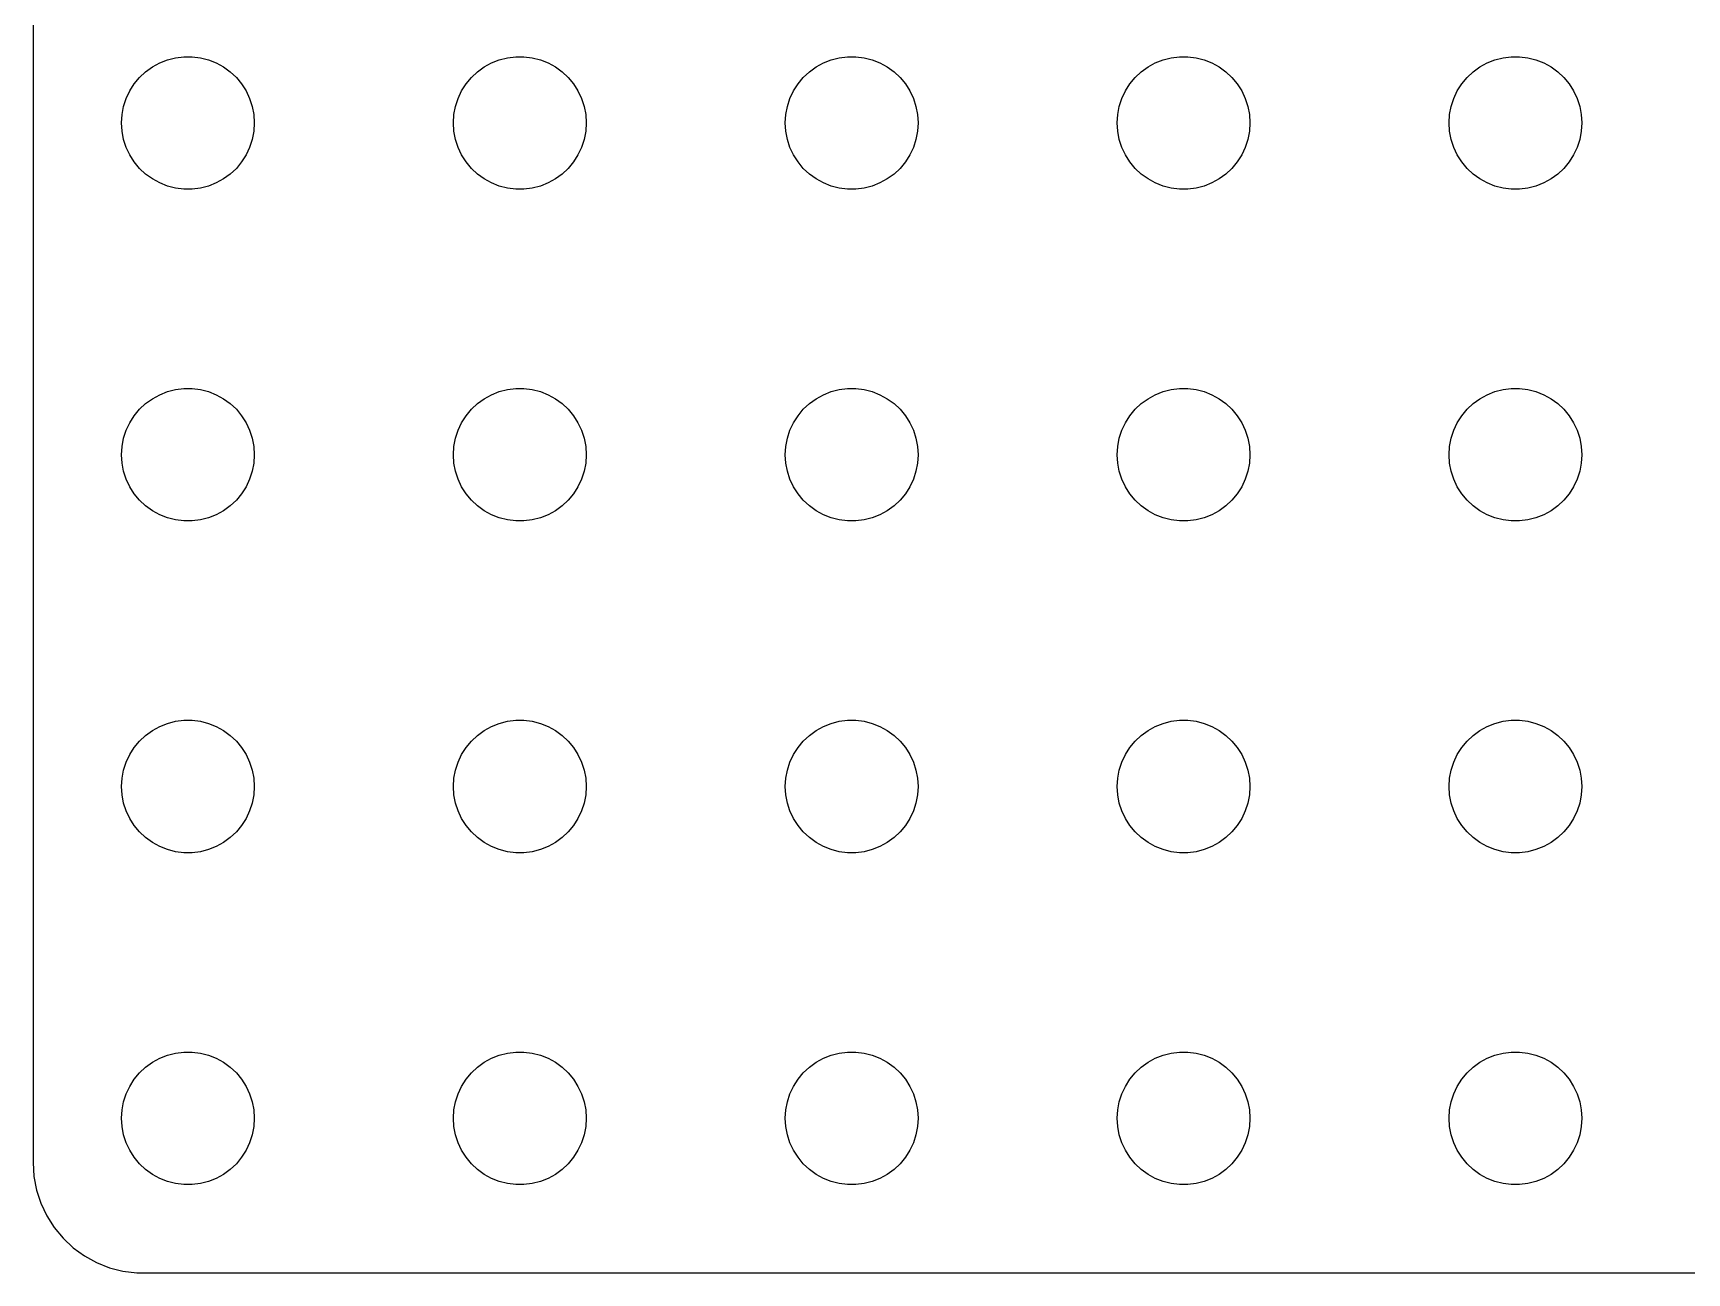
# Model space of a CAD drawing. Header units: metres. Extents: x -150 to 150, y -112 to 112.
# Drawn here: x -149.5 to -74.8, y -112 to -55.9 of the extents above; entities that cross this region are included whole.
import ezdxf

# ---------------------------------------------------------------- set-up
doc = ezdxf.new("R2010")
doc.units = ezdxf.units.M

msp = doc.modelspace()

# ---------------------------------------------------------------- linework, layer by layer
for p, q in [((-149.5, 107), (-149.5, -107)), ((-144.412, -57.6885), (-144.107, -57.467)), ((-144.107, -57.467), (-143.777, -57.2855)), ((-143.777, -57.2855), (-143.427, -57.1468)), ((-143.427, -57.1468), (-143.062, -57.0531)), ((-143.062, -57.0531), (-142.688, -57.0059)), ((-142.688, -57.0059), (-142.312, -57.0059)), ((-142.312, -57.0059), (-141.938, -57.0531)), ((-141.938, -57.0531), (-141.573, -57.1468)), ((-141.573, -57.1468), (-141.223, -57.2855)), ((-141.223, -57.2855), (-140.893, -57.467)), ((-140.893, -57.467), (-140.588, -57.6885)), ((-129.412, -57.6885), (-129.107, -57.467)), ((-129.107, -57.467), (-128.777, -57.2855)), ((-128.777, -57.2855), (-128.427, -57.1468)), ((-128.427, -57.1468), (-128.062, -57.0531)), ((-128.062, -57.0531), (-127.688, -57.0059)), ((-127.688, -57.0059), (-127.312, -57.0059)), ((-127.312, -57.0059), (-126.938, -57.0531)), ((-126.938, -57.0531), (-126.573, -57.1468)), ((-126.573, -57.1468), (-126.223, -57.2855)), ((-126.223, -57.2855), (-125.893, -57.467)), ((-125.893, -57.467), (-125.588, -57.6885)), ((-114.412, -57.6885), (-114.107, -57.467)), ((-114.107, -57.467), (-113.777, -57.2855)), ((-113.777, -57.2855), (-113.427, -57.1468)), ((-113.427, -57.1468), (-113.062, -57.0531)), ((-113.062, -57.0531), (-112.688, -57.0059)), ((-112.688, -57.0059), (-112.312, -57.0059)), ((-112.312, -57.0059), (-111.938, -57.0531)), ((-111.938, -57.0531), (-111.573, -57.1468)), ((-111.573, -57.1468), (-111.223, -57.2855)), ((-111.223, -57.2855), (-110.893, -57.467)), ((-110.893, -57.467), (-110.588, -57.6885)), ((-99.4123, -57.6885), (-99.1075, -57.467)), ((-99.1075, -57.467), (-98.7773, -57.2855)), ((-98.7773, -57.2855), (-98.427, -57.1468)), ((-98.427, -57.1468), (-98.0621, -57.0531)), ((-98.0621, -57.0531), (-97.6884, -57.0059)), ((-97.6884, -57.0059), (-97.3116, -57.0059)), ((-97.3116, -57.0059), (-96.9379, -57.0531)), ((-96.9379, -57.0531), (-96.573, -57.1468)), ((-96.573, -57.1468), (-96.2227, -57.2855)), ((-96.2227, -57.2855), (-95.8925, -57.467)), ((-95.8925, -57.467), (-95.5877, -57.6885)), ((-84.4123, -57.6885), (-84.1075, -57.467)), ((-84.1075, -57.467), (-83.7773, -57.2855)), ((-83.7773, -57.2855), (-83.427, -57.1468)), ((-83.427, -57.1468), (-83.0621, -57.0531)), ((-83.0621, -57.0531), (-82.6884, -57.0059)), ((-82.6884, -57.0059), (-82.3116, -57.0059)), ((-82.3116, -57.0059), (-81.9379, -57.0531)), ((-81.9379, -57.0531), (-81.573, -57.1468)), ((-81.573, -57.1468), (-81.2227, -57.2855)), ((-81.2227, -57.2855), (-80.8925, -57.467)), ((-80.8925, -57.467), (-80.5877, -57.6885)), ((-145.129, -58.5547), (-144.927, -58.2366)), ((-144.927, -58.2366), (-144.687, -57.9464)), ((-144.687, -57.9464), (-144.412, -57.6885)), ((-140.588, -57.6885), (-140.313, -57.9464)), ((-140.313, -57.9464), (-140.073, -58.2366)), ((-140.073, -58.2366), (-139.871, -58.5547)), ((-130.129, -58.5547), (-129.927, -58.2366)), ((-129.927, -58.2366), (-129.687, -57.9464)), ((-129.687, -57.9464), (-129.412, -57.6885)), ((-125.588, -57.6885), (-125.313, -57.9464)), ((-125.313, -57.9464), (-125.073, -58.2366)), ((-125.073, -58.2366), (-124.871, -58.5547)), ((-115.129, -58.5547), (-114.927, -58.2366)), ((-114.927, -58.2366), (-114.687, -57.9464)), ((-114.687, -57.9464), (-114.412, -57.6885)), ((-110.588, -57.6885), (-110.313, -57.9464)), ((-110.313, -57.9464), (-110.073, -58.2366)), ((-110.073, -58.2366), (-109.871, -58.5547)), ((-100.129, -58.5547), (-99.927, -58.2366)), ((-99.927, -58.2366), (-99.6869, -57.9464)), ((-99.6869, -57.9464), (-99.4123, -57.6885)), ((-95.5877, -57.6885), (-95.3131, -57.9464)), ((-95.3131, -57.9464), (-95.073, -58.2366)), ((-95.073, -58.2366), (-94.8711, -58.5547)), ((-85.1289, -58.5547), (-84.927, -58.2366)), ((-84.927, -58.2366), (-84.6869, -57.9464)), ((-84.6869, -57.9464), (-84.4123, -57.6885)), ((-80.5877, -57.6885), (-80.3131, -57.9464)), ((-80.3131, -57.9464), (-80.073, -58.2366)), ((-80.073, -58.2366), (-79.8711, -58.5547)), ((-145.406, -59.2539), (-145.289, -58.8956)), ((-145.289, -58.8956), (-145.129, -58.5547)), ((-139.871, -58.5547), (-139.711, -58.8956)), ((-139.711, -58.8956), (-139.594, -59.2539)), ((-130.406, -59.2539), (-130.289, -58.8956)), ((-130.289, -58.8956), (-130.129, -58.5547)), ((-124.871, -58.5547), (-124.711, -58.8956)), ((-124.711, -58.8956), (-124.594, -59.2539)), ((-115.406, -59.2539), (-115.289, -58.8956)), ((-115.289, -58.8956), (-115.129, -58.5547)), ((-109.871, -58.5547), (-109.711, -58.8956)), ((-109.711, -58.8956), (-109.594, -59.2539)), ((-100.406, -59.2539), (-100.289, -58.8956)), ((-100.289, -58.8956), (-100.129, -58.5547)), ((-94.8711, -58.5547), (-94.7107, -58.8956)), ((-94.7107, -58.8956), (-94.5943, -59.2539)), ((-85.4057, -59.2539), (-85.2893, -58.8956)), ((-85.2893, -58.8956), (-85.1289, -58.5547)), ((-79.8711, -58.5547), (-79.7107, -58.8956)), ((-79.7107, -58.8956), (-79.5943, -59.2539)), ((-145.5, -60), (-145.476, -59.624)), ((-145.476, -59.624), (-145.406, -59.2539)), ((-139.594, -59.2539), (-139.524, -59.624)), ((-139.524, -59.624), (-139.5, -60)), ((-130.5, -60), (-130.476, -59.624)), ((-130.476, -59.624), (-130.406, -59.2539)), ((-124.594, -59.2539), (-124.524, -59.624)), ((-124.524, -59.624), (-124.5, -60)), ((-115.5, -60), (-115.476, -59.624)), ((-115.476, -59.624), (-115.406, -59.2539)), ((-109.594, -59.2539), (-109.524, -59.624)), ((-109.524, -59.624), (-109.5, -60)), ((-100.5, -60), (-100.476, -59.624)), ((-100.476, -59.624), (-100.406, -59.2539)), ((-94.5943, -59.2539), (-94.5237, -59.624)), ((-94.5237, -59.624), (-94.5, -60)), ((-85.5, -60), (-85.4763, -59.624)), ((-85.4763, -59.624), (-85.4057, -59.2539)), ((-79.5943, -59.2539), (-79.5237, -59.624)), ((-79.5237, -59.624), (-79.5, -60)), ((-145.476, -60.376), (-145.5, -60)), ((-145.406, -60.7461), (-145.476, -60.376)), ((-139.524, -60.376), (-139.594, -60.7461)), ((-139.5, -60), (-139.524, -60.376)), ((-130.476, -60.376), (-130.5, -60)), ((-130.406, -60.7461), (-130.476, -60.376)), ((-124.524, -60.376), (-124.594, -60.7461)), ((-124.5, -60), (-124.524, -60.376)), ((-115.476, -60.376), (-115.5, -60)), ((-115.406, -60.7461), (-115.476, -60.376)), ((-109.524, -60.376), (-109.594, -60.7461)), ((-109.5, -60), (-109.524, -60.376)), ((-100.476, -60.376), (-100.5, -60)), ((-100.406, -60.7461), (-100.476, -60.376)), ((-94.5237, -60.376), (-94.5943, -60.7461)), ((-94.5, -60), (-94.5237, -60.376)), ((-85.4763, -60.376), (-85.5, -60)), ((-85.4057, -60.7461), (-85.4763, -60.376)), ((-79.5237, -60.376), (-79.5943, -60.7461)), ((-79.5, -60), (-79.5237, -60.376)), ((-145.289, -61.1044), (-145.406, -60.7461)), ((-145.129, -61.4453), (-145.289, -61.1044)), ((-139.711, -61.1044), (-139.871, -61.4453)), ((-139.594, -60.7461), (-139.711, -61.1044)), ((-130.289, -61.1044), (-130.406, -60.7461)), ((-130.129, -61.4453), (-130.289, -61.1044)), ((-124.711, -61.1044), (-124.871, -61.4453)), ((-124.594, -60.7461), (-124.711, -61.1044)), ((-115.289, -61.1044), (-115.406, -60.7461)), ((-115.129, -61.4453), (-115.289, -61.1044)), ((-109.711, -61.1044), (-109.871, -61.4453)), ((-109.594, -60.7461), (-109.711, -61.1044)), ((-100.289, -61.1044), (-100.406, -60.7461)), ((-100.129, -61.4453), (-100.289, -61.1044)), ((-94.7107, -61.1044), (-94.8711, -61.4453)), ((-94.5943, -60.7461), (-94.7107, -61.1044)), ((-85.2893, -61.1044), (-85.4057, -60.7461)), ((-85.1289, -61.4453), (-85.2893, -61.1044)), ((-79.7107, -61.1044), (-79.8711, -61.4453)), ((-79.5943, -60.7461), (-79.7107, -61.1044)), ((-144.927, -61.7634), (-145.129, -61.4453)), ((-144.687, -62.0536), (-144.927, -61.7634)), ((-140.073, -61.7634), (-140.313, -62.0536)), ((-139.871, -61.4453), (-140.073, -61.7634)), ((-129.927, -61.7634), (-130.129, -61.4453)), ((-129.687, -62.0536), (-129.927, -61.7634)), ((-125.073, -61.7634), (-125.313, -62.0536)), ((-124.871, -61.4453), (-125.073, -61.7634)), ((-114.927, -61.7634), (-115.129, -61.4453)), ((-114.687, -62.0536), (-114.927, -61.7634)), ((-110.073, -61.7634), (-110.313, -62.0536)), ((-109.871, -61.4453), (-110.073, -61.7634)), ((-99.927, -61.7634), (-100.129, -61.4453)), ((-99.6869, -62.0536), (-99.927, -61.7634)), ((-95.073, -61.7634), (-95.3131, -62.0536)), ((-94.8711, -61.4453), (-95.073, -61.7634)), ((-84.927, -61.7634), (-85.1289, -61.4453)), ((-84.6869, -62.0536), (-84.927, -61.7634)), ((-80.073, -61.7634), (-80.3131, -62.0536)), ((-79.8711, -61.4453), (-80.073, -61.7634)), ((-144.412, -62.3115), (-144.687, -62.0536)), ((-144.107, -62.533), (-144.412, -62.3115)), ((-143.777, -62.7145), (-144.107, -62.533)), ((-143.427, -62.8532), (-143.777, -62.7145)), ((-141.223, -62.7145), (-141.573, -62.8532)), ((-140.893, -62.533), (-141.223, -62.7145)), ((-140.588, -62.3115), (-140.893, -62.533)), ((-140.313, -62.0536), (-140.588, -62.3115)), ((-129.412, -62.3115), (-129.687, -62.0536)), ((-129.107, -62.533), (-129.412, -62.3115)), ((-128.777, -62.7145), (-129.107, -62.533)), ((-128.427, -62.8532), (-128.777, -62.7145)), ((-126.223, -62.7145), (-126.573, -62.8532)), ((-125.893, -62.533), (-126.223, -62.7145)), ((-125.588, -62.3115), (-125.893, -62.533)), ((-125.313, -62.0536), (-125.588, -62.3115)), ((-114.412, -62.3115), (-114.687, -62.0536)), ((-114.107, -62.533), (-114.412, -62.3115)), ((-113.777, -62.7145), (-114.107, -62.533)), ((-113.427, -62.8532), (-113.777, -62.7145)), ((-111.223, -62.7145), (-111.573, -62.8532)), ((-110.893, -62.533), (-111.223, -62.7145)), ((-110.588, -62.3115), (-110.893, -62.533)), ((-110.313, -62.0536), (-110.588, -62.3115)), ((-99.4123, -62.3115), (-99.6869, -62.0536)), ((-99.1075, -62.533), (-99.4123, -62.3115)), ((-98.7773, -62.7145), (-99.1075, -62.533)), ((-98.427, -62.8532), (-98.7773, -62.7145)), ((-96.2227, -62.7145), (-96.573, -62.8532)), ((-95.8925, -62.533), (-96.2227, -62.7145)), ((-95.5877, -62.3115), (-95.8925, -62.533)), ((-95.3131, -62.0536), (-95.5877, -62.3115)), ((-84.4123, -62.3115), (-84.6869, -62.0536)), ((-84.1075, -62.533), (-84.4123, -62.3115)), ((-83.7773, -62.7145), (-84.1075, -62.533)), ((-83.427, -62.8532), (-83.7773, -62.7145)), ((-81.2227, -62.7145), (-81.573, -62.8532)), ((-80.8925, -62.533), (-81.2227, -62.7145)), ((-80.5877, -62.3115), (-80.8925, -62.533)), ((-80.3131, -62.0536), (-80.5877, -62.3115)), ((-143.062, -62.9469), (-143.427, -62.8532)), ((-142.688, -62.9941), (-143.062, -62.9469)), ((-142.312, -62.9941), (-142.688, -62.9941)), ((-141.938, -62.9469), (-142.312, -62.9941)), ((-141.573, -62.8532), (-141.938, -62.9469)), ((-128.062, -62.9469), (-128.427, -62.8532)), ((-127.688, -62.9941), (-128.062, -62.9469)), ((-127.312, -62.9941), (-127.688, -62.9941)), ((-126.938, -62.9469), (-127.312, -62.9941)), ((-126.573, -62.8532), (-126.938, -62.9469)), ((-113.062, -62.9469), (-113.427, -62.8532)), ((-112.688, -62.9941), (-113.062, -62.9469)), ((-112.312, -62.9941), (-112.688, -62.9941)), ((-111.938, -62.9469), (-112.312, -62.9941)), ((-111.573, -62.8532), (-111.938, -62.9469)), ((-98.0621, -62.9469), (-98.427, -62.8532)), ((-97.6884, -62.9941), (-98.0621, -62.9469)), ((-97.3116, -62.9941), (-97.6884, -62.9941)), ((-96.9379, -62.9469), (-97.3116, -62.9941)), ((-96.573, -62.8532), (-96.9379, -62.9469)), ((-83.0621, -62.9469), (-83.427, -62.8532)), ((-82.6884, -62.9941), (-83.0621, -62.9469)), ((-82.3116, -62.9941), (-82.6884, -62.9941)), ((-81.9379, -62.9469), (-82.3116, -62.9941)), ((-81.573, -62.8532), (-81.9379, -62.9469)), ((-144.412, -72.6885), (-144.107, -72.467)), ((-144.107, -72.467), (-143.777, -72.2855)), ((-143.777, -72.2855), (-143.427, -72.1468)), ((-143.427, -72.1468), (-143.062, -72.0531)), ((-143.062, -72.0531), (-142.688, -72.0059)), ((-142.688, -72.0059), (-142.312, -72.0059)), ((-142.312, -72.0059), (-141.938, -72.0531)), ((-141.938, -72.0531), (-141.573, -72.1468)), ((-141.573, -72.1468), (-141.223, -72.2855)), ((-141.223, -72.2855), (-140.893, -72.467)), ((-140.893, -72.467), (-140.588, -72.6885)), ((-129.412, -72.6885), (-129.107, -72.467)), ((-129.107, -72.467), (-128.777, -72.2855)), ((-128.777, -72.2855), (-128.427, -72.1468)), ((-128.427, -72.1468), (-128.062, -72.0531)), ((-128.062, -72.0531), (-127.688, -72.0059)), ((-127.688, -72.0059), (-127.312, -72.0059)), ((-127.312, -72.0059), (-126.938, -72.0531)), ((-126.938, -72.0531), (-126.573, -72.1468)), ((-126.573, -72.1468), (-126.223, -72.2855)), ((-126.223, -72.2855), (-125.893, -72.467)), ((-125.893, -72.467), (-125.588, -72.6885)), ((-114.412, -72.6885), (-114.107, -72.467)), ((-114.107, -72.467), (-113.777, -72.2855)), ((-113.777, -72.2855), (-113.427, -72.1468)), ((-113.427, -72.1468), (-113.062, -72.0531)), ((-113.062, -72.0531), (-112.688, -72.0059)), ((-112.688, -72.0059), (-112.312, -72.0059)), ((-112.312, -72.0059), (-111.938, -72.0531)), ((-111.938, -72.0531), (-111.573, -72.1468)), ((-111.573, -72.1468), (-111.223, -72.2855)), ((-111.223, -72.2855), (-110.893, -72.467)), ((-110.893, -72.467), (-110.588, -72.6885)), ((-99.4123, -72.6885), (-99.1075, -72.467)), ((-99.1075, -72.467), (-98.7773, -72.2855)), ((-98.7773, -72.2855), (-98.427, -72.1468)), ((-98.427, -72.1468), (-98.0621, -72.0531)), ((-98.0621, -72.0531), (-97.6884, -72.0059)), ((-97.6884, -72.0059), (-97.3116, -72.0059)), ((-97.3116, -72.0059), (-96.9379, -72.0531)), ((-96.9379, -72.0531), (-96.573, -72.1468)), ((-96.573, -72.1468), (-96.2227, -72.2855)), ((-96.2227, -72.2855), (-95.8925, -72.467)), ((-95.8925, -72.467), (-95.5877, -72.6885)), ((-84.4123, -72.6885), (-84.1075, -72.467)), ((-84.1075, -72.467), (-83.7773, -72.2855)), ((-83.7773, -72.2855), (-83.427, -72.1468)), ((-83.427, -72.1468), (-83.0621, -72.0531)), ((-83.0621, -72.0531), (-82.6884, -72.0059)), ((-82.6884, -72.0059), (-82.3116, -72.0059)), ((-82.3116, -72.0059), (-81.9379, -72.0531)), ((-81.9379, -72.0531), (-81.573, -72.1468)), ((-81.573, -72.1468), (-81.2227, -72.2855)), ((-81.2227, -72.2855), (-80.8925, -72.467)), ((-80.8925, -72.467), (-80.5877, -72.6885)), ((-145.129, -73.5547), (-144.927, -73.2366)), ((-144.927, -73.2366), (-144.687, -72.9464)), ((-144.687, -72.9464), (-144.412, -72.6885)), ((-140.588, -72.6885), (-140.313, -72.9464)), ((-140.313, -72.9464), (-140.073, -73.2366)), ((-140.073, -73.2366), (-139.871, -73.5547)), ((-130.129, -73.5547), (-129.927, -73.2366)), ((-129.927, -73.2366), (-129.687, -72.9464)), ((-129.687, -72.9464), (-129.412, -72.6885)), ((-125.588, -72.6885), (-125.313, -72.9464)), ((-125.313, -72.9464), (-125.073, -73.2366)), ((-125.073, -73.2366), (-124.871, -73.5547)), ((-115.129, -73.5547), (-114.927, -73.2366)), ((-114.927, -73.2366), (-114.687, -72.9464)), ((-114.687, -72.9464), (-114.412, -72.6885)), ((-110.588, -72.6885), (-110.313, -72.9464)), ((-110.313, -72.9464), (-110.073, -73.2366)), ((-110.073, -73.2366), (-109.871, -73.5547)), ((-100.129, -73.5547), (-99.927, -73.2366)), ((-99.927, -73.2366), (-99.6869, -72.9464)), ((-99.6869, -72.9464), (-99.4123, -72.6885)), ((-95.5877, -72.6885), (-95.3131, -72.9464)), ((-95.3131, -72.9464), (-95.073, -73.2366)), ((-95.073, -73.2366), (-94.8711, -73.5547)), ((-85.1289, -73.5547), (-84.927, -73.2366)), ((-84.927, -73.2366), (-84.6869, -72.9464)), ((-84.6869, -72.9464), (-84.4123, -72.6885)), ((-80.5877, -72.6885), (-80.3131, -72.9464)), ((-80.3131, -72.9464), (-80.073, -73.2366)), ((-80.073, -73.2366), (-79.8711, -73.5547)), ((-145.406, -74.2539), (-145.289, -73.8956)), ((-145.289, -73.8956), (-145.129, -73.5547)), ((-139.871, -73.5547), (-139.711, -73.8956)), ((-139.711, -73.8956), (-139.594, -74.2539)), ((-130.406, -74.2539), (-130.289, -73.8956)), ((-130.289, -73.8956), (-130.129, -73.5547)), ((-124.871, -73.5547), (-124.711, -73.8956)), ((-124.711, -73.8956), (-124.594, -74.2539)), ((-115.406, -74.2539), (-115.289, -73.8956)), ((-115.289, -73.8956), (-115.129, -73.5547)), ((-109.871, -73.5547), (-109.711, -73.8956)), ((-109.711, -73.8956), (-109.594, -74.2539)), ((-100.406, -74.2539), (-100.289, -73.8956)), ((-100.289, -73.8956), (-100.129, -73.5547)), ((-94.8711, -73.5547), (-94.7107, -73.8956)), ((-94.7107, -73.8956), (-94.5943, -74.2539)), ((-85.4057, -74.2539), (-85.2893, -73.8956)), ((-85.2893, -73.8956), (-85.1289, -73.5547)), ((-79.8711, -73.5547), (-79.7107, -73.8956)), ((-79.7107, -73.8956), (-79.5943, -74.2539)), ((-145.5, -75), (-145.476, -74.624)), ((-145.476, -74.624), (-145.406, -74.2539)), ((-139.594, -74.2539), (-139.524, -74.624)), ((-139.524, -74.624), (-139.5, -75)), ((-130.5, -75), (-130.476, -74.624)), ((-130.476, -74.624), (-130.406, -74.2539)), ((-124.594, -74.2539), (-124.524, -74.624)), ((-124.524, -74.624), (-124.5, -75)), ((-115.5, -75), (-115.476, -74.624)), ((-115.476, -74.624), (-115.406, -74.2539)), ((-109.594, -74.2539), (-109.524, -74.624)), ((-109.524, -74.624), (-109.5, -75)), ((-100.5, -75), (-100.476, -74.624)), ((-100.476, -74.624), (-100.406, -74.2539)), ((-94.5943, -74.2539), (-94.5237, -74.624)), ((-94.5237, -74.624), (-94.5, -75)), ((-85.5, -75), (-85.4763, -74.624)), ((-85.4763, -74.624), (-85.4057, -74.2539)), ((-79.5943, -74.2539), (-79.5237, -74.624)), ((-79.5237, -74.624), (-79.5, -75)), ((-145.476, -75.376), (-145.5, -75)), ((-145.406, -75.7461), (-145.476, -75.376)), ((-139.524, -75.376), (-139.594, -75.7461)), ((-139.5, -75), (-139.524, -75.376)), ((-130.476, -75.376), (-130.5, -75)), ((-130.406, -75.7461), (-130.476, -75.376)), ((-124.524, -75.376), (-124.594, -75.7461)), ((-124.5, -75), (-124.524, -75.376)), ((-115.476, -75.376), (-115.5, -75)), ((-115.406, -75.7461), (-115.476, -75.376)), ((-109.524, -75.376), (-109.594, -75.7461)), ((-109.5, -75), (-109.524, -75.376)), ((-100.476, -75.376), (-100.5, -75)), ((-100.406, -75.7461), (-100.476, -75.376)), ((-94.5237, -75.376), (-94.5943, -75.7461)), ((-94.5, -75), (-94.5237, -75.376)), ((-85.4763, -75.376), (-85.5, -75)), ((-85.4057, -75.7461), (-85.4763, -75.376)), ((-79.5237, -75.376), (-79.5943, -75.7461)), ((-79.5, -75), (-79.5237, -75.376)), ((-145.289, -76.1044), (-145.406, -75.7461)), ((-145.129, -76.4453), (-145.289, -76.1044)), ((-139.711, -76.1044), (-139.871, -76.4453)), ((-139.594, -75.7461), (-139.711, -76.1044)), ((-130.289, -76.1044), (-130.406, -75.7461)), ((-130.129, -76.4453), (-130.289, -76.1044)), ((-124.711, -76.1044), (-124.871, -76.4453)), ((-124.594, -75.7461), (-124.711, -76.1044)), ((-115.289, -76.1044), (-115.406, -75.7461)), ((-115.129, -76.4453), (-115.289, -76.1044)), ((-109.711, -76.1044), (-109.871, -76.4453)), ((-109.594, -75.7461), (-109.711, -76.1044)), ((-100.289, -76.1044), (-100.406, -75.7461)), ((-100.129, -76.4453), (-100.289, -76.1044)), ((-94.7107, -76.1044), (-94.8711, -76.4453)), ((-94.5943, -75.7461), (-94.7107, -76.1044)), ((-85.2893, -76.1044), (-85.4057, -75.7461)), ((-85.1289, -76.4453), (-85.2893, -76.1044)), ((-79.7107, -76.1044), (-79.8711, -76.4453)), ((-79.5943, -75.7461), (-79.7107, -76.1044)), ((-144.927, -76.7634), (-145.129, -76.4453)), ((-144.687, -77.0536), (-144.927, -76.7634)), ((-140.073, -76.7634), (-140.313, -77.0536)), ((-139.871, -76.4453), (-140.073, -76.7634)), ((-129.927, -76.7634), (-130.129, -76.4453)), ((-129.687, -77.0536), (-129.927, -76.7634)), ((-125.073, -76.7634), (-125.313, -77.0536)), ((-124.871, -76.4453), (-125.073, -76.7634)), ((-114.927, -76.7634), (-115.129, -76.4453)), ((-114.687, -77.0536), (-114.927, -76.7634)), ((-110.073, -76.7634), (-110.313, -77.0536)), ((-109.871, -76.4453), (-110.073, -76.7634)), ((-99.927, -76.7634), (-100.129, -76.4453)), ((-99.6869, -77.0536), (-99.927, -76.7634)), ((-95.073, -76.7634), (-95.3131, -77.0536)), ((-94.8711, -76.4453), (-95.073, -76.7634)), ((-84.927, -76.7634), (-85.1289, -76.4453)), ((-84.6869, -77.0536), (-84.927, -76.7634)), ((-80.073, -76.7634), (-80.3131, -77.0536)), ((-79.8711, -76.4453), (-80.073, -76.7634)), ((-144.412, -77.3115), (-144.687, -77.0536)), ((-144.107, -77.533), (-144.412, -77.3115)), ((-143.777, -77.7145), (-144.107, -77.533)), ((-143.427, -77.8532), (-143.777, -77.7145)), ((-141.223, -77.7145), (-141.573, -77.8532)), ((-140.893, -77.533), (-141.223, -77.7145)), ((-140.588, -77.3115), (-140.893, -77.533)), ((-140.313, -77.0536), (-140.588, -77.3115)), ((-129.412, -77.3115), (-129.687, -77.0536)), ((-129.107, -77.533), (-129.412, -77.3115)), ((-128.777, -77.7145), (-129.107, -77.533)), ((-128.427, -77.8532), (-128.777, -77.7145)), ((-126.223, -77.7145), (-126.573, -77.8532)), ((-125.893, -77.533), (-126.223, -77.7145)), ((-125.588, -77.3115), (-125.893, -77.533)), ((-125.313, -77.0536), (-125.588, -77.3115)), ((-114.412, -77.3115), (-114.687, -77.0536)), ((-114.107, -77.533), (-114.412, -77.3115)), ((-113.777, -77.7145), (-114.107, -77.533)), ((-113.427, -77.8532), (-113.777, -77.7145)), ((-111.223, -77.7145), (-111.573, -77.8532)), ((-110.893, -77.533), (-111.223, -77.7145)), ((-110.588, -77.3115), (-110.893, -77.533)), ((-110.313, -77.0536), (-110.588, -77.3115)), ((-99.4123, -77.3115), (-99.6869, -77.0536)), ((-99.1075, -77.533), (-99.4123, -77.3115)), ((-98.7773, -77.7145), (-99.1075, -77.533)), ((-98.427, -77.8532), (-98.7773, -77.7145)), ((-96.2227, -77.7145), (-96.573, -77.8532)), ((-95.8925, -77.533), (-96.2227, -77.7145)), ((-95.5877, -77.3115), (-95.8925, -77.533)), ((-95.3131, -77.0536), (-95.5877, -77.3115)), ((-84.4123, -77.3115), (-84.6869, -77.0536)), ((-84.1075, -77.533), (-84.4123, -77.3115)), ((-83.7773, -77.7145), (-84.1075, -77.533)), ((-83.427, -77.8532), (-83.7773, -77.7145)), ((-81.2227, -77.7145), (-81.573, -77.8532)), ((-80.8925, -77.533), (-81.2227, -77.7145)), ((-80.5877, -77.3115), (-80.8925, -77.533)), ((-80.3131, -77.0536), (-80.5877, -77.3115)), ((-143.062, -77.9469), (-143.427, -77.8532)), ((-142.688, -77.9941), (-143.062, -77.9469)), ((-142.312, -77.9941), (-142.688, -77.9941)), ((-141.938, -77.9469), (-142.312, -77.9941)), ((-141.573, -77.8532), (-141.938, -77.9469)), ((-128.062, -77.9469), (-128.427, -77.8532)), ((-127.688, -77.9941), (-128.062, -77.9469)), ((-127.312, -77.9941), (-127.688, -77.9941)), ((-126.938, -77.9469), (-127.312, -77.9941)), ((-126.573, -77.8532), (-126.938, -77.9469)), ((-113.062, -77.9469), (-113.427, -77.8532)), ((-112.688, -77.9941), (-113.062, -77.9469)), ((-112.312, -77.9941), (-112.688, -77.9941)), ((-111.938, -77.9469), (-112.312, -77.9941)), ((-111.573, -77.8532), (-111.938, -77.9469)), ((-98.0621, -77.9469), (-98.427, -77.8532)), ((-97.6884, -77.9941), (-98.0621, -77.9469)), ((-97.3116, -77.9941), (-97.6884, -77.9941)), ((-96.9379, -77.9469), (-97.3116, -77.9941)), ((-96.573, -77.8532), (-96.9379, -77.9469)), ((-83.0621, -77.9469), (-83.427, -77.8532)), ((-82.6884, -77.9941), (-83.0621, -77.9469)), ((-82.3116, -77.9941), (-82.6884, -77.9941)), ((-81.9379, -77.9469), (-82.3116, -77.9941)), ((-81.573, -77.8532), (-81.9379, -77.9469)), ((-144.107, -87.467), (-143.777, -87.2855)), ((-143.777, -87.2855), (-143.427, -87.1468)), ((-143.427, -87.1468), (-143.062, -87.0531)), ((-143.062, -87.0531), (-142.688, -87.0059)), ((-142.688, -87.0059), (-142.312, -87.0059)), ((-142.312, -87.0059), (-141.938, -87.0531)), ((-141.938, -87.0531), (-141.573, -87.1468)), ((-141.573, -87.1468), (-141.223, -87.2855)), ((-141.223, -87.2855), (-140.893, -87.467)), ((-129.107, -87.467), (-128.777, -87.2855)), ((-128.777, -87.2855), (-128.427, -87.1468)), ((-128.427, -87.1468), (-128.062, -87.0531)), ((-128.062, -87.0531), (-127.688, -87.0059)), ((-127.688, -87.0059), (-127.312, -87.0059)), ((-127.312, -87.0059), (-126.938, -87.0531)), ((-126.938, -87.0531), (-126.573, -87.1468)), ((-126.573, -87.1468), (-126.223, -87.2855)), ((-126.223, -87.2855), (-125.893, -87.467)), ((-114.107, -87.467), (-113.777, -87.2855)), ((-113.777, -87.2855), (-113.427, -87.1468)), ((-113.427, -87.1468), (-113.062, -87.0531)), ((-113.062, -87.0531), (-112.688, -87.0059)), ((-112.688, -87.0059), (-112.312, -87.0059)), ((-112.312, -87.0059), (-111.938, -87.0531)), ((-111.938, -87.0531), (-111.573, -87.1468)), ((-111.573, -87.1468), (-111.223, -87.2855)), ((-111.223, -87.2855), (-110.893, -87.467)), ((-99.1075, -87.467), (-98.7773, -87.2855)), ((-98.7773, -87.2855), (-98.427, -87.1468)), ((-98.427, -87.1468), (-98.0621, -87.0531)), ((-98.0621, -87.0531), (-97.6884, -87.0059)), ((-97.6884, -87.0059), (-97.3116, -87.0059)), ((-97.3116, -87.0059), (-96.9379, -87.0531)), ((-96.9379, -87.0531), (-96.573, -87.1468)), ((-96.573, -87.1468), (-96.2227, -87.2855)), ((-96.2227, -87.2855), (-95.8925, -87.467)), ((-84.1075, -87.467), (-83.7773, -87.2855)), ((-83.7773, -87.2855), (-83.427, -87.1468)), ((-83.427, -87.1468), (-83.0621, -87.0531)), ((-83.0621, -87.0531), (-82.6884, -87.0059)), ((-82.6884, -87.0059), (-82.3116, -87.0059)), ((-82.3116, -87.0059), (-81.9379, -87.0531)), ((-81.9379, -87.0531), (-81.573, -87.1468)), ((-81.573, -87.1468), (-81.2227, -87.2855)), ((-81.2227, -87.2855), (-80.8925, -87.467)), ((-144.927, -88.2366), (-144.687, -87.9464)), ((-144.687, -87.9464), (-144.412, -87.6885)), ((-144.412, -87.6885), (-144.107, -87.467)), ((-140.893, -87.467), (-140.588, -87.6885)), ((-140.588, -87.6885), (-140.313, -87.9464)), ((-140.313, -87.9464), (-140.073, -88.2366)), ((-129.927, -88.2366), (-129.687, -87.9464)), ((-129.687, -87.9464), (-129.412, -87.6885)), ((-129.412, -87.6885), (-129.107, -87.467)), ((-125.893, -87.467), (-125.588, -87.6885)), ((-125.588, -87.6885), (-125.313, -87.9464)), ((-125.313, -87.9464), (-125.073, -88.2366)), ((-114.927, -88.2366), (-114.687, -87.9464)), ((-114.687, -87.9464), (-114.412, -87.6885)), ((-114.412, -87.6885), (-114.107, -87.467)), ((-110.893, -87.467), (-110.588, -87.6885)), ((-110.588, -87.6885), (-110.313, -87.9464)), ((-110.313, -87.9464), (-110.073, -88.2366)), ((-99.927, -88.2366), (-99.6869, -87.9464)), ((-99.6869, -87.9464), (-99.4123, -87.6885)), ((-99.4123, -87.6885), (-99.1075, -87.467)), ((-95.8925, -87.467), (-95.5877, -87.6885)), ((-95.5877, -87.6885), (-95.3131, -87.9464)), ((-95.3131, -87.9464), (-95.073, -88.2366)), ((-84.927, -88.2366), (-84.6869, -87.9464)), ((-84.6869, -87.9464), (-84.4123, -87.6885)), ((-84.4123, -87.6885), (-84.1075, -87.467)), ((-80.8925, -87.467), (-80.5877, -87.6885)), ((-80.5877, -87.6885), (-80.3131, -87.9464)), ((-80.3131, -87.9464), (-80.073, -88.2366)), ((-145.406, -89.2539), (-145.289, -88.8956)), ((-145.289, -88.8956), (-145.129, -88.5547)), ((-145.129, -88.5547), (-144.927, -88.2366)), ((-140.073, -88.2366), (-139.871, -88.5547)), ((-139.871, -88.5547), (-139.711, -88.8956)), ((-139.711, -88.8956), (-139.594, -89.2539)), ((-130.406, -89.2539), (-130.289, -88.8956)), ((-130.289, -88.8956), (-130.129, -88.5547)), ((-130.129, -88.5547), (-129.927, -88.2366)), ((-125.073, -88.2366), (-124.871, -88.5547)), ((-124.871, -88.5547), (-124.711, -88.8956)), ((-124.711, -88.8956), (-124.594, -89.2539)), ((-115.406, -89.2539), (-115.289, -88.8956)), ((-115.289, -88.8956), (-115.129, -88.5547)), ((-115.129, -88.5547), (-114.927, -88.2366)), ((-110.073, -88.2366), (-109.871, -88.5547)), ((-109.871, -88.5547), (-109.711, -88.8956)), ((-109.711, -88.8956), (-109.594, -89.2539)), ((-100.406, -89.2539), (-100.289, -88.8956)), ((-100.289, -88.8956), (-100.129, -88.5547)), ((-100.129, -88.5547), (-99.927, -88.2366)), ((-95.073, -88.2366), (-94.8711, -88.5547)), ((-94.8711, -88.5547), (-94.7107, -88.8956)), ((-94.7107, -88.8956), (-94.5943, -89.2539)), ((-85.4057, -89.2539), (-85.2893, -88.8956)), ((-85.2893, -88.8956), (-85.1289, -88.5547)), ((-85.1289, -88.5547), (-84.927, -88.2366)), ((-80.073, -88.2366), (-79.8711, -88.5547)), ((-79.8711, -88.5547), (-79.7107, -88.8956)), ((-79.7107, -88.8956), (-79.5943, -89.2539)), ((-145.5, -90), (-145.476, -89.624)), ((-145.476, -89.624), (-145.406, -89.2539)), ((-139.594, -89.2539), (-139.524, -89.624)), ((-139.524, -89.624), (-139.5, -90)), ((-130.5, -90), (-130.476, -89.624)), ((-130.476, -89.624), (-130.406, -89.2539)), ((-124.594, -89.2539), (-124.524, -89.624)), ((-124.524, -89.624), (-124.5, -90)), ((-115.5, -90), (-115.476, -89.624)), ((-115.476, -89.624), (-115.406, -89.2539)), ((-109.594, -89.2539), (-109.524, -89.624)), ((-109.524, -89.624), (-109.5, -90)), ((-100.5, -90), (-100.476, -89.624)), ((-100.476, -89.624), (-100.406, -89.2539)), ((-94.5943, -89.2539), (-94.5237, -89.624)), ((-94.5237, -89.624), (-94.5, -90)), ((-85.5, -90), (-85.4763, -89.624)), ((-85.4763, -89.624), (-85.4057, -89.2539)), ((-79.5943, -89.2539), (-79.5237, -89.624)), ((-79.5237, -89.624), (-79.5, -90)), ((-145.476, -90.376), (-145.5, -90)), ((-145.406, -90.7461), (-145.476, -90.376)), ((-139.524, -90.376), (-139.594, -90.7461)), ((-139.5, -90), (-139.524, -90.376)), ((-130.476, -90.376), (-130.5, -90)), ((-130.406, -90.7461), (-130.476, -90.376)), ((-124.524, -90.376), (-124.594, -90.7461)), ((-124.5, -90), (-124.524, -90.376)), ((-115.476, -90.376), (-115.5, -90)), ((-115.406, -90.7461), (-115.476, -90.376)), ((-109.524, -90.376), (-109.594, -90.7461)), ((-109.5, -90), (-109.524, -90.376)), ((-100.476, -90.376), (-100.5, -90)), ((-100.406, -90.7461), (-100.476, -90.376)), ((-94.5237, -90.376), (-94.5943, -90.7461)), ((-94.5, -90), (-94.5237, -90.376)), ((-85.4763, -90.376), (-85.5, -90)), ((-85.4057, -90.7461), (-85.4763, -90.376)), ((-79.5237, -90.376), (-79.5943, -90.7461)), ((-79.5, -90), (-79.5237, -90.376)), ((-145.289, -91.1044), (-145.406, -90.7461)), ((-145.129, -91.4453), (-145.289, -91.1044)), ((-139.711, -91.1044), (-139.871, -91.4453)), ((-139.594, -90.7461), (-139.711, -91.1044)), ((-130.289, -91.1044), (-130.406, -90.7461)), ((-130.129, -91.4453), (-130.289, -91.1044)), ((-124.711, -91.1044), (-124.871, -91.4453)), ((-124.594, -90.7461), (-124.711, -91.1044)), ((-115.289, -91.1044), (-115.406, -90.7461)), ((-115.129, -91.4453), (-115.289, -91.1044)), ((-109.711, -91.1044), (-109.871, -91.4453)), ((-109.594, -90.7461), (-109.711, -91.1044)), ((-100.289, -91.1044), (-100.406, -90.7461)), ((-100.129, -91.4453), (-100.289, -91.1044)), ((-94.7107, -91.1044), (-94.8711, -91.4453)), ((-94.5943, -90.7461), (-94.7107, -91.1044)), ((-85.2893, -91.1044), (-85.4057, -90.7461)), ((-85.1289, -91.4453), (-85.2893, -91.1044)), ((-79.7107, -91.1044), (-79.8711, -91.4453)), ((-79.5943, -90.7461), (-79.7107, -91.1044)), ((-144.927, -91.7634), (-145.129, -91.4453)), ((-144.687, -92.0536), (-144.927, -91.7634)), ((-140.073, -91.7634), (-140.313, -92.0536)), ((-139.871, -91.4453), (-140.073, -91.7634)), ((-129.927, -91.7634), (-130.129, -91.4453)), ((-129.687, -92.0536), (-129.927, -91.7634)), ((-125.073, -91.7634), (-125.313, -92.0536)), ((-124.871, -91.4453), (-125.073, -91.7634)), ((-114.927, -91.7634), (-115.129, -91.4453)), ((-114.687, -92.0536), (-114.927, -91.7634)), ((-110.073, -91.7634), (-110.313, -92.0536)), ((-109.871, -91.4453), (-110.073, -91.7634)), ((-99.927, -91.7634), (-100.129, -91.4453)), ((-99.6869, -92.0536), (-99.927, -91.7634)), ((-95.073, -91.7634), (-95.3131, -92.0536)), ((-94.8711, -91.4453), (-95.073, -91.7634)), ((-84.927, -91.7634), (-85.1289, -91.4453)), ((-84.6869, -92.0536), (-84.927, -91.7634)), ((-80.073, -91.7634), (-80.3131, -92.0536)), ((-79.8711, -91.4453), (-80.073, -91.7634)), ((-144.412, -92.3115), (-144.687, -92.0536)), ((-144.107, -92.533), (-144.412, -92.3115)), ((-143.777, -92.7145), (-144.107, -92.533)), ((-140.893, -92.533), (-141.223, -92.7145)), ((-140.588, -92.3115), (-140.893, -92.533)), ((-140.313, -92.0536), (-140.588, -92.3115)), ((-129.412, -92.3115), (-129.687, -92.0536)), ((-129.107, -92.533), (-129.412, -92.3115)), ((-128.777, -92.7145), (-129.107, -92.533)), ((-125.893, -92.533), (-126.223, -92.7145)), ((-125.588, -92.3115), (-125.893, -92.533)), ((-125.313, -92.0536), (-125.588, -92.3115)), ((-114.412, -92.3115), (-114.687, -92.0536)), ((-114.107, -92.533), (-114.412, -92.3115)), ((-113.777, -92.7145), (-114.107, -92.533)), ((-110.893, -92.533), (-111.223, -92.7145)), ((-110.588, -92.3115), (-110.893, -92.533)), ((-110.313, -92.0536), (-110.588, -92.3115)), ((-99.4123, -92.3115), (-99.6869, -92.0536)), ((-99.1075, -92.533), (-99.4123, -92.3115)), ((-98.7773, -92.7145), (-99.1075, -92.533)), ((-95.8925, -92.533), (-96.2227, -92.7145)), ((-95.5877, -92.3115), (-95.8925, -92.533)), ((-95.3131, -92.0536), (-95.5877, -92.3115)), ((-84.4123, -92.3115), (-84.6869, -92.0536)), ((-84.1075, -92.533), (-84.4123, -92.3115)), ((-83.7773, -92.7145), (-84.1075, -92.533)), ((-80.8925, -92.533), (-81.2227, -92.7145)), ((-80.5877, -92.3115), (-80.8925, -92.533)), ((-80.3131, -92.0536), (-80.5877, -92.3115)), ((-143.427, -92.8532), (-143.777, -92.7145)), ((-143.062, -92.9469), (-143.427, -92.8532)), ((-142.688, -92.9941), (-143.062, -92.9469)), ((-142.312, -92.9941), (-142.688, -92.9941)), ((-141.938, -92.9469), (-142.312, -92.9941)), ((-141.573, -92.8532), (-141.938, -92.9469)), ((-141.223, -92.7145), (-141.573, -92.8532)), ((-128.427, -92.8532), (-128.777, -92.7145)), ((-128.062, -92.9469), (-128.427, -92.8532)), ((-127.688, -92.9941), (-128.062, -92.9469)), ((-127.312, -92.9941), (-127.688, -92.9941)), ((-126.938, -92.9469), (-127.312, -92.9941)), ((-126.573, -92.8532), (-126.938, -92.9469)), ((-126.223, -92.7145), (-126.573, -92.8532)), ((-113.427, -92.8532), (-113.777, -92.7145)), ((-113.062, -92.9469), (-113.427, -92.8532)), ((-112.688, -92.9941), (-113.062, -92.9469)), ((-112.312, -92.9941), (-112.688, -92.9941)), ((-111.938, -92.9469), (-112.312, -92.9941)), ((-111.573, -92.8532), (-111.938, -92.9469)), ((-111.223, -92.7145), (-111.573, -92.8532)), ((-98.427, -92.8532), (-98.7773, -92.7145)), ((-98.0621, -92.9469), (-98.427, -92.8532)), ((-97.6884, -92.9941), (-98.0621, -92.9469)), ((-97.3116, -92.9941), (-97.6884, -92.9941)), ((-96.9379, -92.9469), (-97.3116, -92.9941)), ((-96.573, -92.8532), (-96.9379, -92.9469)), ((-96.2227, -92.7145), (-96.573, -92.8532)), ((-83.427, -92.8532), (-83.7773, -92.7145)), ((-83.0621, -92.9469), (-83.427, -92.8532)), ((-82.6884, -92.9941), (-83.0621, -92.9469)), ((-82.3116, -92.9941), (-82.6884, -92.9941)), ((-81.9379, -92.9469), (-82.3116, -92.9941)), ((-81.573, -92.8532), (-81.9379, -92.9469)), ((-81.2227, -92.7145), (-81.573, -92.8532)), ((-144.107, -102.467), (-143.777, -102.286)), ((-143.777, -102.286), (-143.427, -102.147)), ((-143.427, -102.147), (-143.062, -102.053)), ((-143.062, -102.053), (-142.688, -102.006)), ((-142.688, -102.006), (-142.312, -102.006)), ((-142.312, -102.006), (-141.938, -102.053)), ((-141.938, -102.053), (-141.573, -102.147)), ((-141.573, -102.147), (-141.223, -102.286)), ((-141.223, -102.286), (-140.893, -102.467)), ((-129.107, -102.467), (-128.777, -102.286)), ((-128.777, -102.286), (-128.427, -102.147)), ((-128.427, -102.147), (-128.062, -102.053)), ((-128.062, -102.053), (-127.688, -102.006)), ((-127.688, -102.006), (-127.312, -102.006)), ((-127.312, -102.006), (-126.938, -102.053)), ((-126.938, -102.053), (-126.573, -102.147)), ((-126.573, -102.147), (-126.223, -102.286)), ((-126.223, -102.286), (-125.893, -102.467)), ((-114.107, -102.467), (-113.777, -102.286)), ((-113.777, -102.286), (-113.427, -102.147)), ((-113.427, -102.147), (-113.062, -102.053)), ((-113.062, -102.053), (-112.688, -102.006)), ((-112.688, -102.006), (-112.312, -102.006)), ((-112.312, -102.006), (-111.938, -102.053)), ((-111.938, -102.053), (-111.573, -102.147)), ((-111.573, -102.147), (-111.223, -102.286)), ((-111.223, -102.286), (-110.893, -102.467)), ((-99.1075, -102.467), (-98.7773, -102.286)), ((-98.7773, -102.286), (-98.427, -102.147)), ((-98.427, -102.147), (-98.0621, -102.053)), ((-98.0621, -102.053), (-97.6884, -102.006)), ((-97.6884, -102.006), (-97.3116, -102.006)), ((-97.3116, -102.006), (-96.9379, -102.053)), ((-96.9379, -102.053), (-96.573, -102.147)), ((-96.573, -102.147), (-96.2227, -102.286)), ((-96.2227, -102.286), (-95.8925, -102.467)), ((-84.1075, -102.467), (-83.7773, -102.286)), ((-83.7773, -102.286), (-83.427, -102.147)), ((-83.427, -102.147), (-83.0621, -102.053)), ((-83.0621, -102.053), (-82.6884, -102.006)), ((-82.6884, -102.006), (-82.3116, -102.006)), ((-82.3116, -102.006), (-81.9379, -102.053)), ((-81.9379, -102.053), (-81.573, -102.147)), ((-81.573, -102.147), (-81.2227, -102.286)), ((-81.2227, -102.286), (-80.8925, -102.467)), ((-144.927, -103.237), (-144.687, -102.946)), ((-144.687, -102.946), (-144.412, -102.688)), ((-144.412, -102.688), (-144.107, -102.467)), ((-140.893, -102.467), (-140.588, -102.688)), ((-140.588, -102.688), (-140.313, -102.946)), ((-140.313, -102.946), (-140.073, -103.237)), ((-129.927, -103.237), (-129.687, -102.946)), ((-129.687, -102.946), (-129.412, -102.688)), ((-129.412, -102.688), (-129.107, -102.467)), ((-125.893, -102.467), (-125.588, -102.688)), ((-125.588, -102.688), (-125.313, -102.946)), ((-125.313, -102.946), (-125.073, -103.237)), ((-114.927, -103.237), (-114.687, -102.946)), ((-114.687, -102.946), (-114.412, -102.688)), ((-114.412, -102.688), (-114.107, -102.467)), ((-110.893, -102.467), (-110.588, -102.688)), ((-110.588, -102.688), (-110.313, -102.946)), ((-110.313, -102.946), (-110.073, -103.237)), ((-99.927, -103.237), (-99.6869, -102.946)), ((-99.6869, -102.946), (-99.4123, -102.688)), ((-99.4123, -102.688), (-99.1075, -102.467)), ((-95.8925, -102.467), (-95.5877, -102.688)), ((-95.5877, -102.688), (-95.3131, -102.946)), ((-95.3131, -102.946), (-95.073, -103.237)), ((-84.927, -103.237), (-84.6869, -102.946)), ((-84.6869, -102.946), (-84.4123, -102.688)), ((-84.4123, -102.688), (-84.1075, -102.467)), ((-80.8925, -102.467), (-80.5877, -102.688)), ((-80.5877, -102.688), (-80.3131, -102.946)), ((-80.3131, -102.946), (-80.073, -103.237)), ((-145.406, -104.254), (-145.289, -103.896)), ((-145.289, -103.896), (-145.129, -103.555)), ((-145.129, -103.555), (-144.927, -103.237)), ((-140.073, -103.237), (-139.871, -103.555)), ((-139.871, -103.555), (-139.711, -103.896)), ((-139.711, -103.896), (-139.594, -104.254)), ((-130.406, -104.254), (-130.289, -103.896)), ((-130.289, -103.896), (-130.129, -103.555)), ((-130.129, -103.555), (-129.927, -103.237)), ((-125.073, -103.237), (-124.871, -103.555)), ((-124.871, -103.555), (-124.711, -103.896)), ((-124.711, -103.896), (-124.594, -104.254)), ((-115.406, -104.254), (-115.289, -103.896)), ((-115.289, -103.896), (-115.129, -103.555)), ((-115.129, -103.555), (-114.927, -103.237)), ((-110.073, -103.237), (-109.871, -103.555)), ((-109.871, -103.555), (-109.711, -103.896)), ((-109.711, -103.896), (-109.594, -104.254)), ((-100.406, -104.254), (-100.289, -103.896)), ((-100.289, -103.896), (-100.129, -103.555)), ((-100.129, -103.555), (-99.927, -103.237)), ((-95.073, -103.237), (-94.8711, -103.555)), ((-94.8711, -103.555), (-94.7107, -103.896)), ((-94.7107, -103.896), (-94.5943, -104.254)), ((-85.4057, -104.254), (-85.2893, -103.896)), ((-85.2893, -103.896), (-85.1289, -103.555)), ((-85.1289, -103.555), (-84.927, -103.237)), ((-80.073, -103.237), (-79.8711, -103.555)), ((-79.8711, -103.555), (-79.7107, -103.896)), ((-79.7107, -103.896), (-79.5943, -104.254)), ((-145.5, -105), (-145.476, -104.624)), ((-145.476, -104.624), (-145.406, -104.254)), ((-139.594, -104.254), (-139.524, -104.624)), ((-139.524, -104.624), (-139.5, -105)), ((-130.5, -105), (-130.476, -104.624)), ((-130.476, -104.624), (-130.406, -104.254)), ((-124.594, -104.254), (-124.524, -104.624)), ((-124.524, -104.624), (-124.5, -105)), ((-115.5, -105), (-115.476, -104.624)), ((-115.476, -104.624), (-115.406, -104.254)), ((-109.594, -104.254), (-109.524, -104.624)), ((-109.524, -104.624), (-109.5, -105)), ((-100.5, -105), (-100.476, -104.624)), ((-100.476, -104.624), (-100.406, -104.254)), ((-94.5943, -104.254), (-94.5237, -104.624)), ((-94.5237, -104.624), (-94.5, -105)), ((-85.5, -105), (-85.4763, -104.624)), ((-85.4763, -104.624), (-85.4057, -104.254)), ((-79.5943, -104.254), (-79.5237, -104.624)), ((-79.5237, -104.624), (-79.5, -105)), ((-145.476, -105.376), (-145.5, -105)), ((-145.406, -105.746), (-145.476, -105.376)), ((-139.524, -105.376), (-139.594, -105.746)), ((-139.5, -105), (-139.524, -105.376)), ((-130.476, -105.376), (-130.5, -105)), ((-130.406, -105.746), (-130.476, -105.376)), ((-124.524, -105.376), (-124.594, -105.746)), ((-124.5, -105), (-124.524, -105.376)), ((-115.476, -105.376), (-115.5, -105)), ((-115.406, -105.746), (-115.476, -105.376)), ((-109.524, -105.376), (-109.594, -105.746)), ((-109.5, -105), (-109.524, -105.376)), ((-100.476, -105.376), (-100.5, -105)), ((-100.406, -105.746), (-100.476, -105.376)), ((-94.5237, -105.376), (-94.5943, -105.746)), ((-94.5, -105), (-94.5237, -105.376)), ((-85.4763, -105.376), (-85.5, -105)), ((-85.4057, -105.746), (-85.4763, -105.376)), ((-79.5237, -105.376), (-79.5943, -105.746)), ((-79.5, -105), (-79.5237, -105.376)), ((-145.289, -106.104), (-145.406, -105.746)), ((-145.129, -106.445), (-145.289, -106.104)), ((-139.711, -106.104), (-139.871, -106.445)), ((-139.594, -105.746), (-139.711, -106.104)), ((-130.289, -106.104), (-130.406, -105.746)), ((-130.129, -106.445), (-130.289, -106.104)), ((-124.711, -106.104), (-124.871, -106.445)), ((-124.594, -105.746), (-124.711, -106.104)), ((-115.289, -106.104), (-115.406, -105.746)), ((-115.129, -106.445), (-115.289, -106.104)), ((-109.711, -106.104), (-109.871, -106.445)), ((-109.594, -105.746), (-109.711, -106.104)), ((-100.289, -106.104), (-100.406, -105.746)), ((-100.129, -106.445), (-100.289, -106.104)), ((-94.7107, -106.104), (-94.8711, -106.445)), ((-94.5943, -105.746), (-94.7107, -106.104)), ((-85.2893, -106.104), (-85.4057, -105.746)), ((-85.1289, -106.445), (-85.2893, -106.104)), ((-79.7107, -106.104), (-79.8711, -106.445)), ((-79.5943, -105.746), (-79.7107, -106.104)), ((-144.927, -106.763), (-145.129, -106.445)), ((-144.687, -107.054), (-144.927, -106.763)), ((-140.073, -106.763), (-140.313, -107.054)), ((-139.871, -106.445), (-140.073, -106.763)), ((-129.927, -106.763), (-130.129, -106.445)), ((-129.687, -107.054), (-129.927, -106.763)), ((-125.073, -106.763), (-125.313, -107.054)), ((-124.871, -106.445), (-125.073, -106.763)), ((-114.927, -106.763), (-115.129, -106.445)), ((-114.687, -107.054), (-114.927, -106.763)), ((-110.073, -106.763), (-110.313, -107.054)), ((-109.871, -106.445), (-110.073, -106.763)), ((-99.927, -106.763), (-100.129, -106.445)), ((-99.6869, -107.054), (-99.927, -106.763)), ((-95.073, -106.763), (-95.3131, -107.054)), ((-94.8711, -106.445), (-95.073, -106.763)), ((-84.927, -106.763), (-85.1289, -106.445)), ((-84.6869, -107.054), (-84.927, -106.763)), ((-80.073, -106.763), (-80.3131, -107.054)), ((-79.8711, -106.445), (-80.073, -106.763)), ((-149.5, -107), (-149.461, -107.627)), ((-149.461, -107.627), (-149.343, -108.243)), ((-144.412, -107.312), (-144.687, -107.054)), ((-144.107, -107.533), (-144.412, -107.312)), ((-143.777, -107.714), (-144.107, -107.533)), ((-140.893, -107.533), (-141.223, -107.714)), ((-140.588, -107.312), (-140.893, -107.533)), ((-140.313, -107.054), (-140.588, -107.312)), ((-129.412, -107.312), (-129.687, -107.054)), ((-129.107, -107.533), (-129.412, -107.312)), ((-128.777, -107.714), (-129.107, -107.533)), ((-125.893, -107.533), (-126.223, -107.714)), ((-125.588, -107.312), (-125.893, -107.533)), ((-125.313, -107.054), (-125.588, -107.312)), ((-114.412, -107.312), (-114.687, -107.054)), ((-114.107, -107.533), (-114.412, -107.312)), ((-113.777, -107.714), (-114.107, -107.533)), ((-110.893, -107.533), (-111.223, -107.714)), ((-110.588, -107.312), (-110.893, -107.533)), ((-110.313, -107.054), (-110.588, -107.312)), ((-99.4123, -107.312), (-99.6869, -107.054)), ((-99.1075, -107.533), (-99.4123, -107.312)), ((-98.7773, -107.714), (-99.1075, -107.533)), ((-95.8925, -107.533), (-96.2227, -107.714)), ((-95.5877, -107.312), (-95.8925, -107.533)), ((-95.3131, -107.054), (-95.5877, -107.312)), ((-84.4123, -107.312), (-84.6869, -107.054)), ((-84.1075, -107.533), (-84.4123, -107.312)), ((-83.7773, -107.714), (-84.1075, -107.533)), ((-80.8925, -107.533), (-81.2227, -107.714)), ((-80.5877, -107.312), (-80.8925, -107.533)), ((-80.3131, -107.054), (-80.5877, -107.312)), ((-149.343, -108.243), (-149.149, -108.841)), ((-143.427, -107.853), (-143.777, -107.714)), ((-143.062, -107.947), (-143.427, -107.853)), ((-142.688, -107.994), (-143.062, -107.947)), ((-142.312, -107.994), (-142.688, -107.994)), ((-141.938, -107.947), (-142.312, -107.994)), ((-141.573, -107.853), (-141.938, -107.947)), ((-141.223, -107.714), (-141.573, -107.853)), ((-128.427, -107.853), (-128.777, -107.714)), ((-128.062, -107.947), (-128.427, -107.853)), ((-127.688, -107.994), (-128.062, -107.947)), ((-127.312, -107.994), (-127.688, -107.994)), ((-126.938, -107.947), (-127.312, -107.994)), ((-126.573, -107.853), (-126.938, -107.947)), ((-126.223, -107.714), (-126.573, -107.853)), ((-113.427, -107.853), (-113.777, -107.714)), ((-113.062, -107.947), (-113.427, -107.853)), ((-112.688, -107.994), (-113.062, -107.947)), ((-112.312, -107.994), (-112.688, -107.994)), ((-111.938, -107.947), (-112.312, -107.994)), ((-111.573, -107.853), (-111.938, -107.947)), ((-111.223, -107.714), (-111.573, -107.853)), ((-98.427, -107.853), (-98.7773, -107.714)), ((-98.0621, -107.947), (-98.427, -107.853)), ((-97.6884, -107.994), (-98.0621, -107.947)), ((-97.3116, -107.994), (-97.6884, -107.994)), ((-96.9379, -107.947), (-97.3116, -107.994)), ((-96.573, -107.853), (-96.9379, -107.947)), ((-96.2227, -107.714), (-96.573, -107.853)), ((-83.427, -107.853), (-83.7773, -107.714)), ((-83.0621, -107.947), (-83.427, -107.853)), ((-82.6884, -107.994), (-83.0621, -107.947)), ((-82.3116, -107.994), (-82.6884, -107.994)), ((-81.9379, -107.947), (-82.3116, -107.994)), ((-81.573, -107.853), (-81.9379, -107.947)), ((-81.2227, -107.714), (-81.573, -107.853)), ((-149.149, -108.841), (-148.882, -109.409)), ((-148.882, -109.409), (-148.545, -109.939)), ((-148.545, -109.939), (-148.145, -110.423)), ((-148.145, -110.423), (-147.687, -110.853)), ((-147.687, -110.853), (-147.179, -111.222)), ((-147.179, -111.222), (-146.629, -111.524)), ((-146.629, -111.524), (-146.045, -111.755)), ((-146.045, -111.755), (-145.437, -111.911)), ((-145.437, -111.911), (-144.814, -111.99)), ((-144.814, -111.99), (144.814, -111.99))]:
    msp.add_line(p, q)

doc.saveas('drawing.dxf')
